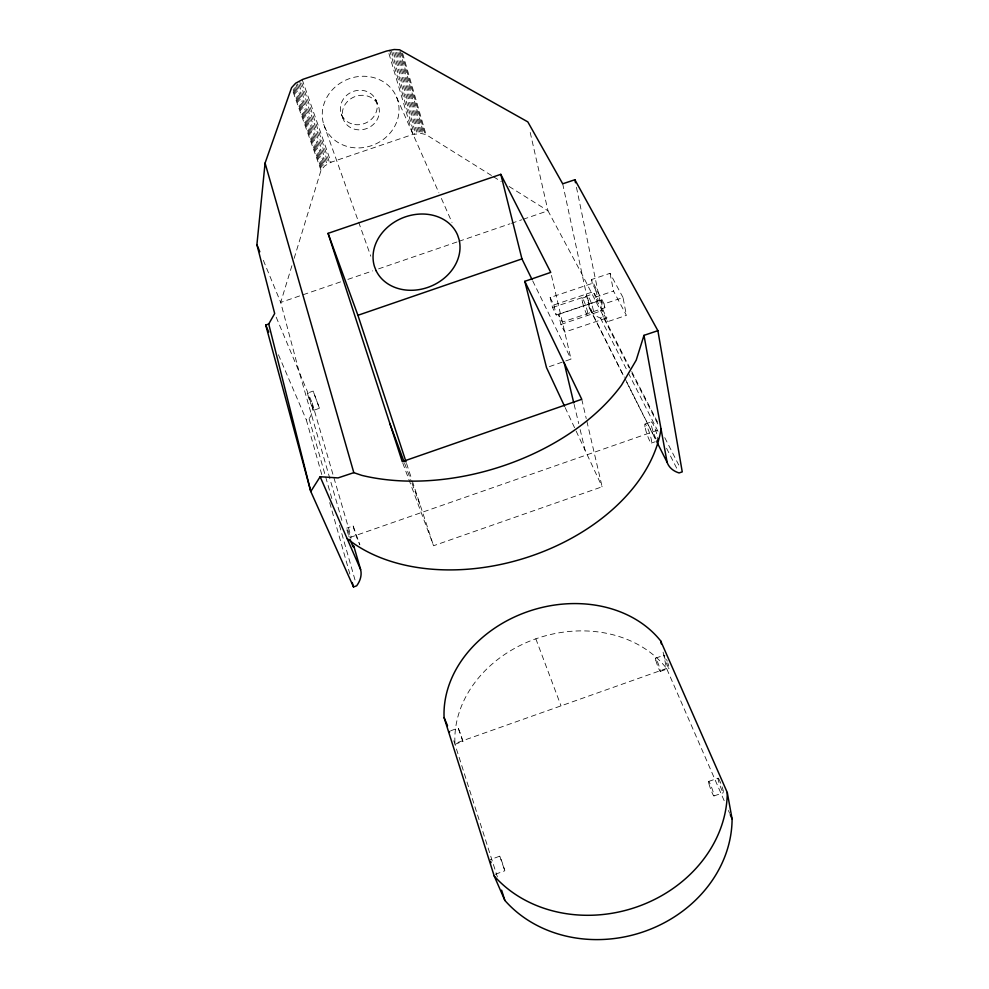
<?xml version="1.0" encoding="UTF-8"?>
<svg xmlns="http://www.w3.org/2000/svg" width="989" height="989" viewBox="0 0 989 989"><rect width="100%" height="100%" fill="white"/><g stroke="black" fill="none" stroke-linecap="round" stroke-linejoin="round"><path stroke-width="0.74" stroke-dasharray="4.95 3.71" d="M319.447 408.272L313.154 391.088L307.344 393.127L310.027 401.868L313.649 410.324L319.447 408.272L313.154 391.088M313.711 410.299L307.406 393.115M291.903 265.72L280.703 302.424L299.222 372.099L341.996 520.832M294.141 258.376L321.017 170.293L324.775 165.843L330.994 162.245L412.833 134.43L421.401 133.503L425.999 134.591L492.176 175.931M495.316 874.288L504.823 870.765L502.845 864.114L499.779 856.153L490.309 859.651M499.779 856.153L504.823 870.765M353.147 525.95L355.533 534.604L359.835 544.84L353.147 525.95L346.682 528.126M450.663 730.797L458.191 728.04L460.825 734.716L462.901 741.379L455.36 744.136M321.759 474.535L306.306 419.806L309.112 418.804A29.349 22.623 -13.1 0 0 312.178 402.968L275.857 316.356M402.783 463.099L433.553 545.743L602.128 486.773L586.588 420.053M349.982 537.484L659.589 429.473M549.402 366.61L571.036 359.106L551.108 273.904M708.631 781.446L718.088 778.182M713.971 795.947L723.454 792.671M340.587 281.89L280.703 302.424L262.122 257.375M347.881 279.38L372.717 270.875M378.552 268.872L457.425 241.835M458.884 241.328L510.003 223.798M511.461 223.304L521.685 219.793M523.144 219.298L547.98 210.781L582.162 274.583L631.031 370.22M655.546 658.155L664.311 655.151A7.034 0.68 70.5 0 0 665.98 661.777A7.034 0.68 70.5 0 0 668.947 668.366A7.034 0.68 70.5 0 0 667.81 662.914M660.293 671.383L669.071 668.366M644.989 424.058L651.294 421.92M651.454 443.035L655.237 441.749M550.156 297.541L553.865 304.971L596.12 290.766L598.209 300.879L556.238 314.997L552.542 307.542L550.156 297.541L592.3 283.373L596.12 290.766M552.542 307.542L594.414 293.461L598.209 300.879M582.113 298.245L587.812 296.317M595.193 297.219L613.526 291.05L626.42 315.355L607.716 321.66L595.193 297.219L594.414 293.461M558.562 314.403L600.953 300.137L604.872 307.74L562.37 322.055L558.562 314.403L560.924 324.441L564.719 332.119L606.949 317.889L607.716 321.66M623.021 297.541L610.04 273.323L591.509 279.553L604.094 303.907L623.021 297.541L626.42 315.355M560.924 324.441L603.03 310.262L606.949 317.889M562.704 183.806L589.172 307.282A29.176 22.253 -29.7 0 0 600.471 318.062L603.265 317.123L629.128 367.797M493.474 176.747L501.262 181.605M509.051 186.464L547.98 210.781L529.523 129.423M631.724 371.592L657.549 422.142M631.922 373.273L659.181 426.679M664.769 437.633L678.751 465.028M600.471 318.062L627.607 371.518M628.299 372.89L658.921 433.194M666.574 448.277L677.7 470.208M589.172 307.282L624.356 377.266M625.048 378.639L655.398 439.005M589.679 308.506L624.158 377.106M626.816 382.397L655.2 438.856M532.7 280.876L571.036 359.106M565.152 407.555L602.128 486.773M396.527 96.996A38.93 35.27 -22.9 0 1 354.557 147.794A38.93 35.27 -22.9 0 1 330.87 91.483A38.93 35.27 -22.9 0 1 396.527 96.996L438.906 192.818M441.403 198.455L451.998 222.414M724.146 800.657L666.586 668.44L662.865 651.071M728.423 810.498L729.647 813.317M278.441 354.754L306.306 419.806M375.597 99.296L378.54 106.318A18.791 17.023 -22.9 0 1 356.72 129.67A18.791 17.023 -22.9 0 1 347.25 101.743A18.791 17.023 -22.9 0 1 378.54 106.318M453.803 740.749L497.393 876.959M341.304 114.019L343.232 119.137M535.84 638.82L561.023 705.862M404.625 463.322L411.486 481.841M412.017 483.262L420.993 507.481M323.724 124.305L370.801 256.225M293.14 92.014L321.017 170.293M294.66 87.873L322.909 167.574M293.857 88.763L322.154 168.476M293.177 89.665L321.524 169.379M297.281 83.867L325.863 165.027M296.131 84.683L324.775 165.843M295.6 86.995L323.786 166.696M299.852 82.347L328.299 163.519M299.037 84.535L327.038 164.248M302.189 79.59L330.994 162.245M301.756 83.113L329.621 162.851M406.553 463.47L411.844 479.603M412.326 481.074L433.553 545.743M388.937 53.517L412.833 134.43M391.582 51.354L415.776 133.787M389.604 50.192L414.304 134.059M395.019 52.454L418.656 133.466M393.535 52.602L417.234 133.589M397.875 52.429L421.401 133.503M396.478 52.392L420.053 133.441M312.178 402.968L351.169 537.101M401.596 53.01L424.986 134.195M400.013 51.255L423.873 133.886M399.197 52.541L422.674 133.651M402.634 53.381L425.999 134.591M309.112 418.804L331.847 498.617M339.425 525.208L355.83 582.855M329.696 502.635L350.155 575.116M574.127 404.402L578.726 423.626M580.135 429.547L585.08 450.255M553.865 304.971L556.238 314.997M581.755 399.296L586.242 418.57M591.509 279.553L592.3 283.373M576.451 187.28L603.265 317.123M600.953 300.137L603.03 310.262M604.094 303.907L604.872 307.74M610.04 273.323L613.526 291.05M462.901 741.379L458.191 728.04M664.521 655.213A7.034 0.68 70.5 0 1 664.88 655.732M666.574 659.478A7.034 0.68 70.5 0 1 667.216 661.184M718.743 778.85A7.727 0.779 69.9 0 1 723.33 791.002A7.727 0.779 69.9 0 1 720.635 787.269A7.727 0.779 69.9 0 1 718.335 778.269M656.004 438.757A10.026 1.422 71.4 0 1 651.355 425.221A10.026 1.422 71.4 0 1 653.197 424.306A10.026 1.422 71.4 0 1 657.772 437.88M349.142 536.903A10.1 0.643 70.2 0 1 348.721 535.717M348.326 534.554A10.1 0.643 70.2 0 1 346.867 528.311A10.1 0.643 70.2 0 1 351.008 538.325M666.586 668.44L454.94 743.468A116.109 95.896 -17.3 0 1 535.63 638.894A116.109 95.896 -17.3 0 1 666.586 668.44M655.892 660.467A7.034 0.643 70.5 0 0 660.083 671.296A7.034 0.643 70.5 0 0 657.784 662.543A7.034 0.643 70.5 0 0 655.892 660.467M708.989 783.931A7.727 0.729 70 0 0 713.724 795.824A7.727 0.729 70 0 0 711.178 786.317A7.727 0.729 70 0 0 708.989 783.931M354.73 124.552A18.692 16.986 -23 0 0 376.426 101.274A18.692 16.986 -23 0 0 345.272 96.675A18.692 16.986 -23 0 0 354.73 124.552M588.183 300.347A9.111 1.162 72.1 0 0 593.388 313.624A9.111 1.162 72.1 0 0 590.47 300.891A9.111 1.162 72.1 0 0 588.183 300.347M645.285 428.299A10.026 1.385 71.4 0 0 651.269 443.035A10.026 1.385 71.4 0 0 648.129 429.3A10.026 1.385 71.4 0 0 645.285 428.299M582.509 302.251A9.111 1.125 72.1 0 0 587.689 315.54A9.111 1.125 72.1 0 0 584.722 302.832A9.111 1.125 72.1 0 0 582.509 302.251"/><path stroke-width="1.48" d="M656.77 441.749L667.118 462.333A32.996 22.413 -27.5 0 0 679.097 472.94L682.249 471.877L657.883 330.672L574.893 179.738L562.704 183.806L527.817 121.882L399.593 49.784L394.166 49.512L386.551 51.045L302.931 79.318L295.624 83.237L291.594 87.662L265.077 163.086L256.905 244.703L274.682 313.562L268.724 323.996L265.72 325.047L310.781 491.496L353.493 586.947L356.67 585.809A33.23 22.809 -15.2 0 0 360.602 569.528L353.741 545.94M657.883 330.672L643.975 335.358L636.211 360.169L621.574 385.067A190.185 120.707 -17.1 0 1 361.751 475.363L353.815 472.655L338.053 477.91L320.152 476.735L310.781 491.496L268.724 323.996M564.509 406.17L546.509 367.599L524.8 281.333L550.749 272.395L500.805 174.336L328.064 233.355L357.919 315.293L521.945 258.908L532.033 279.504M449.575 731.489L449.562 732.132M524.8 281.333L581.755 399.296L402.251 461.665L328.064 233.355M660.689 640.946L727.286 792.535L732.095 818.941A127.272 111.522 -16.7 0 1 645.397 931.119A127.272 111.522 -16.7 0 1 504.86 900.435L494.191 875.97L444.086 717.581A118.841 96.563 -17.3 0 1 527.063 611.87A118.841 96.563 -17.3 0 1 660.689 640.946L661.307 643.839M730.265 814.726L732.095 818.941M320.152 476.735L360.602 569.528M265.72 325.047L268.748 332.119M444.086 717.581L447.523 725.753M256.905 244.703L259.798 251.738M389.839 423.428L404.093 461.888M357.919 315.293L406.071 461.999M501.596 890.162L504.86 900.435M490.606 861.308L491.038 862.717M265.077 163.086L353.815 472.655M352.245 582.509L353.493 586.947M500.805 174.336L521.945 258.908M564.225 363L573.768 402.931M574.893 179.738L575.511 182.755M643.975 335.358L667.118 462.333M727.286 792.535A130.461 112.622 -16.7 0 1 638.053 906.505A130.461 112.622 -16.7 0 1 494.191 875.97M661.035 428.966A178.774 121.61 -17.1 0 1 532.651 555.521A178.774 121.61 -17.1 0 1 347.077 538.498M657.908 438.696A10.026 1.422 71.4 0 1 657.055 440.464M353.246 545.347A10.1 0.643 70.2 0 1 350.007 539.302M376.117 270.702L374.423 266.375A44.48 36.976 -22.2 0 1 403.932 217.382A44.48 36.976 -22.2 0 1 457.61 235.098L459.069 239.511A44.48 36.976 -22.2 0 1 429.115 286.934A44.48 36.976 -22.2 0 1 376.117 270.702"/></g></svg>
